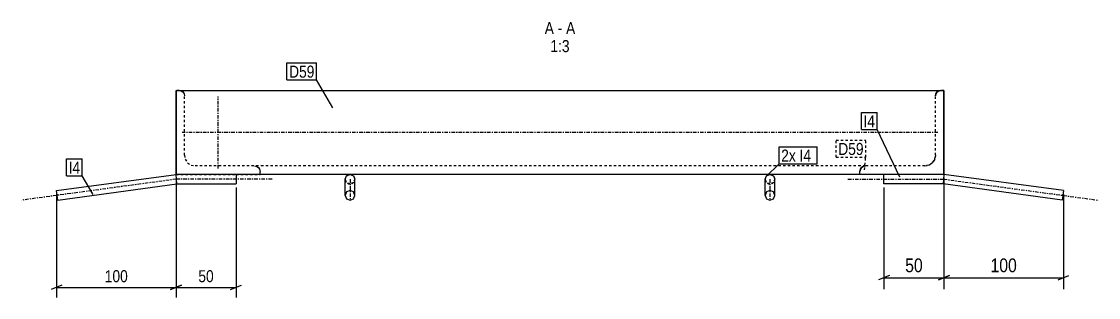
# Model space of a CAD drawing. Header units: millimetres. Extents: x 7 to 21308, y 5 to 921.
# Drawn here: x 13572 to 14470, y 7 to 237 of the extents above; entities that cross this region are included whole.
import ezdxf

# ---------------------------------------------------------------- set-up
doc = ezdxf.new("R2010")
doc.units = ezdxf.units.MM
doc.linetypes.add('DXK_LINE_DOT2', pattern=[3.9198, 1.9599, -1.9599])
doc.linetypes.add('DXK_LINE_DOT3', pattern=[5.9187, 2.979, -0.9799, 0.9799, -0.9799])
for name, color, linetype in [('MÅLSÆTNING', 7, 'Continuous'), ('STÅL', 7, 'Continuous'), ('TEKST', 7, 'Continuous')]:
    doc.layers.add(name, color=color, linetype=linetype)
doc.styles.add('Arial Narrow', font='ARIALN.TTF', dxfattribs={"height": 0.2})

msp = doc.modelspace()

# ---------------------------------------------------------------- linework, layer by layer
at = {"layer": 'MÅLSÆTNING', "color": 7, "linetype": 'Continuous'}
for p, q in [((13700.82, 106.88), (13700.82, 7.2)), ((13700.82, 106.88), (13700.82, 7.2)), ((13750.82, 98.88), (13750.82, 7.2)), ((14290.81, 98.88), (14290.81, 14.02)), ((14340.81, 106.88), (14340.81, 14.02)), ((14340.81, 106.88), (14340.81, 14.02)), ((13601.24, 93.33), (13601.24, 7.2)), ((14440.38, 93.33), (14440.38, 14.02)), ((14295.31, 25.42), (14286.31, 21.82)), ((14290.81, 23.62), (14340.81, 23.62)), ((14345.31, 25.42), (14336.31, 21.82)), ((14336.31, 21.82), (14345.31, 25.42)), ((14340.81, 23.62), (14440.38, 23.62)), ((14435.88, 21.82), (14444.88, 25.42)), ((13605.74, 17.4), (13596.74, 13.8)), ((13601.24, 15.6), (13700.82, 15.6)), ((13696.32, 13.8), (13705.32, 17.4)), ((13705.32, 17.4), (13696.32, 13.8)), ((13700.82, 15.6), (13750.82, 15.6)), ((13746.32, 13.8), (13755.32, 17.4))]:
    msp.add_line(p, q, dxfattribs=at)
at = {"layer": 'STÅL', "color": 2, "linetype": 'Continuous'}
for p, q in [((13700.82, 179.88), (14340.81, 179.88)), ((13700.82, 109.88), (13700.82, 179.88)), ((13700.82, 179.88), (13700.82, 109.88)), ((14340.81, 179.88), (14340.81, 179.88)), ((14340.81, 109.88), (14340.81, 179.88)), ((14340.81, 179.88), (14340.81, 109.88)), ((13601.24, 96.33), (13700.82, 109.88)), ((14340.81, 109.88), (13700.82, 109.88)), ((13701.36, 101.88), (13700.82, 109.88)), ((13750.82, 109.88), (13750.82, 101.88)), ((13841.82, 105.88), (13842.99, 108.71)), ((13842.99, 108.71), (13845.82, 109.88)), ((13845.82, 109.88), (13848.64, 108.71)), ((13848.64, 108.71), (13849.82, 105.88)), ((14191.82, 105.88), (14192.99, 108.71)), ((14192.99, 108.71), (14195.82, 109.88)), ((14195.82, 109.88), (14198.64, 108.71)), ((14198.64, 108.71), (14199.82, 105.88)), ((14290.81, 103.06), (14290.81, 109.88)), ((14340.81, 109.88), (14340.26, 101.88)), ((14340.81, 109.88), (14340.81, 109.88)), ((14440.38, 96.33), (14340.81, 109.88)), ((13602.32, 88.4), (13701.36, 101.88)), ((13701.86, 101.88), (13701.36, 101.88)), ((13701.86, 101.88), (13750.82, 101.88)), ((13841.82, 92.36), (13841.82, 105.88)), ((13849.82, 92.36), (13849.82, 105.88)), ((14191.82, 92.36), (14191.82, 105.88)), ((14199.82, 92.36), (14199.82, 105.88)), ((14290.81, 101.88), (14290.81, 103.06)), ((14339.76, 101.88), (14290.81, 101.88)), ((14340.26, 101.88), (14339.76, 101.88)), ((14439.3, 88.4), (14340.26, 101.88)), ((13602.32, 88.4), (13601.24, 96.33)), ((13842.99, 95.16), (13841.82, 92.36)), ((13841.82, 92.36), (13842.99, 89.56)), ((13845.82, 96.33), (13842.99, 95.16)), ((13848.64, 95.16), (13845.82, 96.33)), ((13849.82, 92.36), (13848.64, 95.16)), ((13848.64, 89.56), (13849.82, 92.36)), ((14192.99, 95.16), (14191.82, 92.36)), ((14191.82, 92.36), (14192.99, 89.56)), ((14195.82, 96.33), (14192.99, 95.16)), ((14198.64, 95.16), (14195.82, 96.33)), ((14199.82, 92.36), (14198.64, 95.16)), ((14198.64, 89.56), (14199.82, 92.36)), ((14440.38, 96.33), (14439.3, 88.4)), ((13842.99, 89.56), (13845.82, 88.4)), ((13845.82, 88.4), (13848.64, 89.56)), ((14192.99, 89.56), (14195.82, 88.4)), ((14195.82, 88.4), (14198.64, 89.56))]:
    msp.add_line(p, q, dxfattribs=at)
at = {"layer": 'STÅL', "color": 7, "linetype": 'DXK_LINE_DOT2'}
for p, q in [((13703.32, 179.88), (13700.82, 179.88)), ((13703.32, 179.88), (13705.04, 179.54)), ((13705.04, 179.54), (13706.5, 178.57)), ((14336.58, 179.54), (14335.12, 178.57)), ((14335.13, 178.57), (14336.59, 179.54)), ((14338.31, 179.88), (14336.58, 179.54)), ((14336.59, 179.54), (14338.31, 179.88)), ((14340.81, 179.88), (14338.31, 179.88)), ((13706.5, 178.57), (13707.47, 177.11)), ((13707.47, 177.11), (13707.82, 175.38)), ((13707.82, 125.88), (13707.82, 175.38)), ((14334.15, 177.11), (14333.81, 175.38)), ((14333.81, 175.38), (14334.16, 177.11)), ((14333.81, 125.88), (14333.81, 175.38)), ((14333.81, 175.38), (14333.81, 175.38)), ((14333.81, 125.88), (14333.81, 175.38)), ((14335.12, 178.57), (14334.15, 177.11)), ((14334.16, 177.11), (14335.13, 178.57)), ((13707.82, 125.88), (13708.5, 122.44)), ((14333.81, 125.88), (14333.12, 122.44)), ((14333.13, 122.44), (14333.81, 125.88)), ((14333.81, 125.88), (14333.81, 125.88)), ((13708.5, 122.44), (13710.45, 119.52)), ((13710.45, 119.52), (13713.37, 117.57)), ((13713.37, 117.57), (13716.82, 116.88)), ((14275.31, 116.88), (13716.82, 116.88)), ((13766.32, 116.88), (13768.04, 116.54)), ((14275.31, 116.88), (14273.58, 116.54)), ((14273.59, 116.54), (14275.31, 116.88)), ((14324.81, 116.88), (14275.31, 116.88)), ((14328.25, 117.57), (14324.81, 116.88)), ((14324.81, 116.88), (14328.26, 117.57)), ((14324.81, 116.88), (14324.81, 116.88)), ((14331.17, 119.52), (14328.25, 117.57)), ((14328.26, 117.57), (14331.18, 119.52)), ((14333.12, 122.44), (14331.17, 119.52)), ((14331.18, 119.52), (14333.13, 122.44)), ((13700.82, 109.88), (13750.82, 109.88)), ((13700.82, 109.88), (13700.82, 109.88)), ((13750.82, 109.88), (13770.82, 109.88)), ((13768.04, 116.54), (13769.5, 115.57)), ((13769.5, 115.57), (13770.47, 114.11)), ((13770.47, 114.11), (13770.82, 112.38)), ((13770.82, 109.88), (13770.82, 112.38)), ((14271.15, 114.11), (14270.81, 112.38)), ((14270.81, 112.38), (14271.16, 114.11)), ((14270.81, 109.88), (14270.81, 112.38)), ((14270.81, 112.38), (14270.81, 112.38)), ((14270.81, 109.88), (14270.81, 112.38)), ((14340.81, 109.88), (14270.81, 109.88)), ((14272.12, 115.57), (14271.15, 114.11)), ((14271.16, 114.11), (14272.13, 115.57)), ((14273.58, 116.54), (14272.12, 115.57)), ((14272.13, 115.57), (14273.59, 116.54)), ((13842.99, 103.06), (13841.82, 105.88)), ((13845.82, 101.88), (13842.99, 103.06)), ((13848.64, 103.06), (13845.82, 101.88)), ((13849.82, 105.88), (13848.64, 103.06)), ((14192.99, 103.06), (14191.82, 105.88)), ((14195.82, 101.88), (14192.99, 103.06)), ((14198.64, 103.06), (14195.82, 101.88)), ((14199.82, 105.88), (14198.64, 103.06))]:
    msp.add_line(p, q, dxfattribs=at)
at = {"layer": 'STÅL', "color": 7, "linetype": 'DXK_LINE_DOT3'}
for p, q in [((13735.82, 114.88), (13735.82, 174.88)), ((14335.81, 144.88), (13705.82, 144.88)), ((14305.81, 144.88), (14305.81, 144.88)), ((13701.09, 105.88), (13572.06, 88.31)), ((13780.82, 105.88), (13701.09, 105.88)), ((13845.82, 105.88), (13845.82, 105.88)), ((13845.82, 105.88), (13845.82, 88.31)), ((14195.82, 105.88), (14195.82, 105.88)), ((14195.82, 105.88), (14195.82, 88.31)), ((14260.81, 105.88), (14340.53, 105.88)), ((14340.53, 105.88), (14469.56, 88.31))]:
    msp.add_line(p, q, dxfattribs=at)
at = {"layer": 'STÅL', "color": 7, "linetype": 'DXK_LINE_DOT2'}
for centre, start, end in [((13845.82, 105.88), 0, 180), ((14195.82, 105.88), 0, 180), ((13845.82, 105.88), 180, 0), ((14195.82, 105.88), 180, 0)]:
    msp.add_arc(centre, 4, start, end, dxfattribs=at)
at = {"layer": 'TEKST', "color": 7, "linetype": 'Continuous'}
msp.add_line((14235.01, 118.69), (14235.01, 132.79), dxfattribs=at)

# ---------------------------------------------------------------- wipeouts: each hides what was drawn before it
at = {"color": 0, "linetype": 'Continuous'}
for points in [[(14015.75, 226.82), (14015.75, 237.32), (14008.08, 237.32), (14008.08, 226.82)], [(14028.81, 211.82), (14028.81, 222.32), (14012.81, 222.32), (14012.81, 211.82)]]:
    msp.add_wipeout(points, dxfattribs=at).dxf.layer = 'TEKST'
at = {"color": 0}
for points in [[(13816.17, 190.52), (13816.17, 201.02), (13795.06, 201.02), (13795.06, 190.52)], [(14273.84, 126.04), (14273.84, 136.54), (14252.74, 136.54), (14252.74, 126.04)]]:
    msp.add_wipeout(points, dxfattribs=at).dxf.layer = 'TEKST'

# ---------------------------------------------------------------- next in the draw order: texts
at = {"layer": 'TEKST', "color": 3, "linetype": 'Continuous', "style": 'Arial Narrow'}
msp.add_text('1:3', height=10.021, dxfattribs=at).set_placement((14012.81, 211.82))

# ---------------------------------------------------------------- next in the draw order: wipeouts: each hides what was drawn before it
at = {"color": 0}
for points, layer in [([(14325.52, 25.87), (14325.52, 42.67), (14306.09, 42.67), (14306.09, 25.87)], 'MÅLSÆTNING'), ([(14403.96, 25.87), (14403.96, 42.67), (14377.22, 42.67), (14377.22, 25.87)], 'MÅLSÆTNING'), ([(13662.73, 17.85), (13662.73, 32.55), (13639.33, 32.55), (13639.33, 17.85)], 'MÅLSÆTNING'), ([(13734.32, 17.85), (13734.32, 32.55), (13717.32, 32.55), (13717.32, 17.85)], 'MÅLSÆTNING'), ([(13816.17, 190.52), (13816.17, 201.02), (13795.06, 201.02), (13795.06, 190.52)], 'TEKST'), ([(14283.36, 149.14), (14283.36, 159.64), (14273.76, 159.64), (14273.76, 149.14)], 'TEKST'), ([(14273.84, 126.04), (14273.84, 136.54), (14252.74, 136.54), (14252.74, 126.04)], 'TEKST'), ([(14217.31, 120.49), (14217.31, 130.99), (14205.16, 130.99), (14205.16, 120.49)], 'TEKST'), ([(13620.91, 110.41), (13620.91, 120.91), (13611.31, 120.91), (13611.31, 110.41)], 'TEKST')]:
    msp.add_wipeout(points, dxfattribs=at).dxf.layer = layer
at = {"color": 0, "linetype": 'Continuous'}
msp.add_wipeout([(14022.72, 226.82), (14022.72, 237.32), (14018.9, 237.32), (14018.9, 226.82)], dxfattribs=at).dxf.layer = 'TEKST'

# ---------------------------------------------------------------- next in the draw order: linework, layer by layer
at = {"layer": 'TEKST', "color": 7, "linetype": 'Continuous'}
for p, q in [((13793.26, 202.82), (13817.97, 202.82)), ((13793.26, 188.72), (13793.26, 202.82)), ((13817.97, 188.72), (13817.97, 202.82)), ((13793.26, 188.72), (13817.97, 188.72)), ((13831.47, 165.34), (13817.97, 188.72))]:
    msp.add_line(p, q, dxfattribs=at)
at = {"layer": 'TEKST', "color": 7, "linetype": 'DXK_LINE_DOT2'}
for p, q in [((14250.94, 138.34), (14275.64, 138.34)), ((14250.94, 124.24), (14250.94, 138.34)), ((14275.64, 124.24), (14275.64, 138.34)), ((14250.94, 124.24), (14275.64, 124.24)), ((14274.55, 113.63), (14275.64, 124.24))]:
    msp.add_line(p, q, dxfattribs=at)

# ---------------------------------------------------------------- next in the draw order: texts
at = {"layer": 'MÅLSÆTNING', "color": 3, "style": 'Arial Narrow'}
for s, height, p in [('50', 11.453, (14308.49, 28.27)), ('100', 11.453, (14379.62, 28.27)), ('100', 10.021, (13641.43, 19.95)), ('50', 10.021, (13719.42, 19.95))]:
    msp.add_text(s, height=height, dxfattribs=at).set_placement(p)
at = {"layer": 'TEKST', "color": 3, "linetype": 'Continuous', "style": 'Arial Narrow'}
msp.add_text('A', height=10.02, dxfattribs=at).set_placement((14008.08, 226.82))
at = {"layer": 'TEKST', "color": 3, "style": 'Arial Narrow'}
for p in [(13795.06, 190.52), (14252.74, 126.04)]:
    msp.add_text('D59', height=10.021, dxfattribs=at).set_placement(p)

# ---------------------------------------------------------------- next in the draw order: wipeouts: each hides what was drawn before it
at = {"color": 0, "linetype": 'Continuous'}
msp.add_wipeout([(14033.54, 226.82), (14033.54, 237.32), (14025.87, 237.32), (14025.87, 226.82)], dxfattribs=at).dxf.layer = 'TEKST'
at = {"color": 0}
for points in [[(14283.36, 149.14), (14283.36, 159.64), (14273.76, 159.64), (14273.76, 149.14)], [(14217.31, 120.49), (14217.31, 130.99), (14205.16, 130.99), (14205.16, 120.49)], [(13620.91, 110.41), (13620.91, 120.91), (13611.31, 120.91), (13611.31, 110.41)]]:
    msp.add_wipeout(points, dxfattribs=at).dxf.layer = 'TEKST'

# ---------------------------------------------------------------- next in the draw order: linework, layer by layer
at = {"layer": 'TEKST', "color": 7, "linetype": 'Continuous'}
for p, q in [((14271.96, 161.44), (14285.16, 161.44)), ((14271.96, 147.34), (14271.96, 161.44)), ((14285.16, 147.34), (14285.16, 161.44)), ((14271.96, 147.34), (14285.16, 147.34)), ((14304.01, 107.64), (14285.16, 147.34)), ((14203.36, 118.69), (14203.36, 132.79)), ((13609.51, 122.71), (13622.71, 122.71)), ((13609.51, 108.61), (13609.51, 122.71)), ((13622.71, 108.61), (13622.71, 122.71)), ((14192.75, 108.09), (14203.36, 118.69)), ((13609.51, 108.61), (13622.71, 108.61)), ((13631.71, 93.03), (13622.71, 108.61))]:
    msp.add_line(p, q, dxfattribs=at)

# ---------------------------------------------------------------- next in the draw order: texts
at = {"layer": 'TEKST', "color": 3, "linetype": 'Continuous', "style": 'Arial Narrow'}
for s, p in [('A', (14025.87, 226.82)), ('-', (14018.9, 226.82))]:
    msp.add_text(s, height=10.02, dxfattribs=at).set_placement(p)
at = {"layer": 'TEKST', "color": 3, "style": 'Arial Narrow'}
for p in [(14273.76, 149.14), (13611.31, 110.41)]:
    msp.add_text('I4', height=10.021, dxfattribs=at).set_placement(p)

# ---------------------------------------------------------------- next in the draw order: wipeouts: each hides what was drawn before it
at = {"color": 0}
msp.add_wipeout([(14230.06, 120.49), (14230.06, 130.99), (14220.46, 130.99), (14220.46, 120.49)], dxfattribs=at).dxf.layer = 'TEKST'

# ---------------------------------------------------------------- next in the draw order: wipeouts: each hides what was drawn before it
msp.add_wipeout([(14230.06, 120.49), (14230.06, 130.99), (14220.46, 130.99), (14220.46, 120.49)], dxfattribs=at).dxf.layer = 'TEKST'

# ---------------------------------------------------------------- next in the draw order: linework, layer by layer
at = {"layer": 'TEKST', "color": 7, "linetype": 'Continuous'}
for p, q in [((14203.36, 132.79), (14235.01, 132.79)), ((14203.36, 118.69), (14235.01, 118.69))]:
    msp.add_line(p, q, dxfattribs=at)

# ---------------------------------------------------------------- next in the draw order: texts
at = {"layer": 'TEKST', "color": 3, "style": 'Arial Narrow'}
for s, p in [('2x', (14205.16, 120.49)), ('I4', (14220.46, 120.49))]:
    msp.add_text(s, height=10.021, dxfattribs=at).set_placement(p)

doc.saveas('drawing.dxf')
